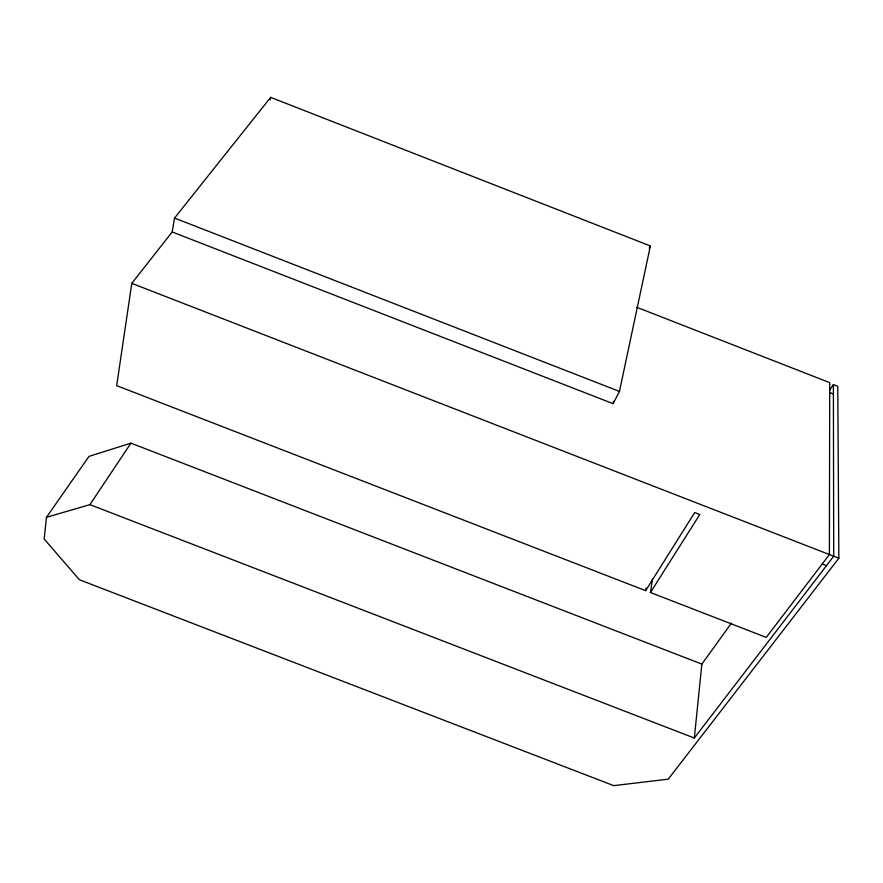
<?xml version="1.0" encoding="UTF-8"?>
<svg xmlns="http://www.w3.org/2000/svg" width="883" height="883" viewBox="0 0 883 883"><rect width="100%" height="100%" fill="white"/><g stroke="black" fill="none" stroke-linecap="round" stroke-linejoin="round"><path stroke-width="1.32" d="M829.545 390.286L833.386 384.558L837.768 386.268L838.85 558.222L668.243 779.17L613.718 785.638L79.36 579.734L44.15 538.983L46.468 517.295L89.923 504.635L694.325 738.033L701.864 664.104L731.499 623.034M172.196 231.964L613.111 403.686L619.458 391.423L650.352 245.96L270.651 97.362L174.547 218.068L172.196 231.964L131.799 283.355L116.677 385.639L645.65 590.661L694.711 512.526L699.8 514.513L650.429 592.504L766.267 637.405L829.402 554.546L829.722 382.648L636.72 307.262M650.429 592.504L652.482 578.906M645.65 590.661L646.08 587.935M270.099 99.922L270.651 97.362M613.111 403.686L613.63 401.301M649.215 248.289L650.352 245.96M89.923 504.635L130.938 443.145L701.864 664.104M46.468 517.295L88.995 456.39L130.938 443.145M694.325 738.033L833.707 556.224L833.386 384.558M174.547 218.068L619.458 391.423M131.799 283.355L838.85 558.222M822.228 563.961L826.499 565.617M829.7 392.615L833.397 394.061"/></g></svg>
